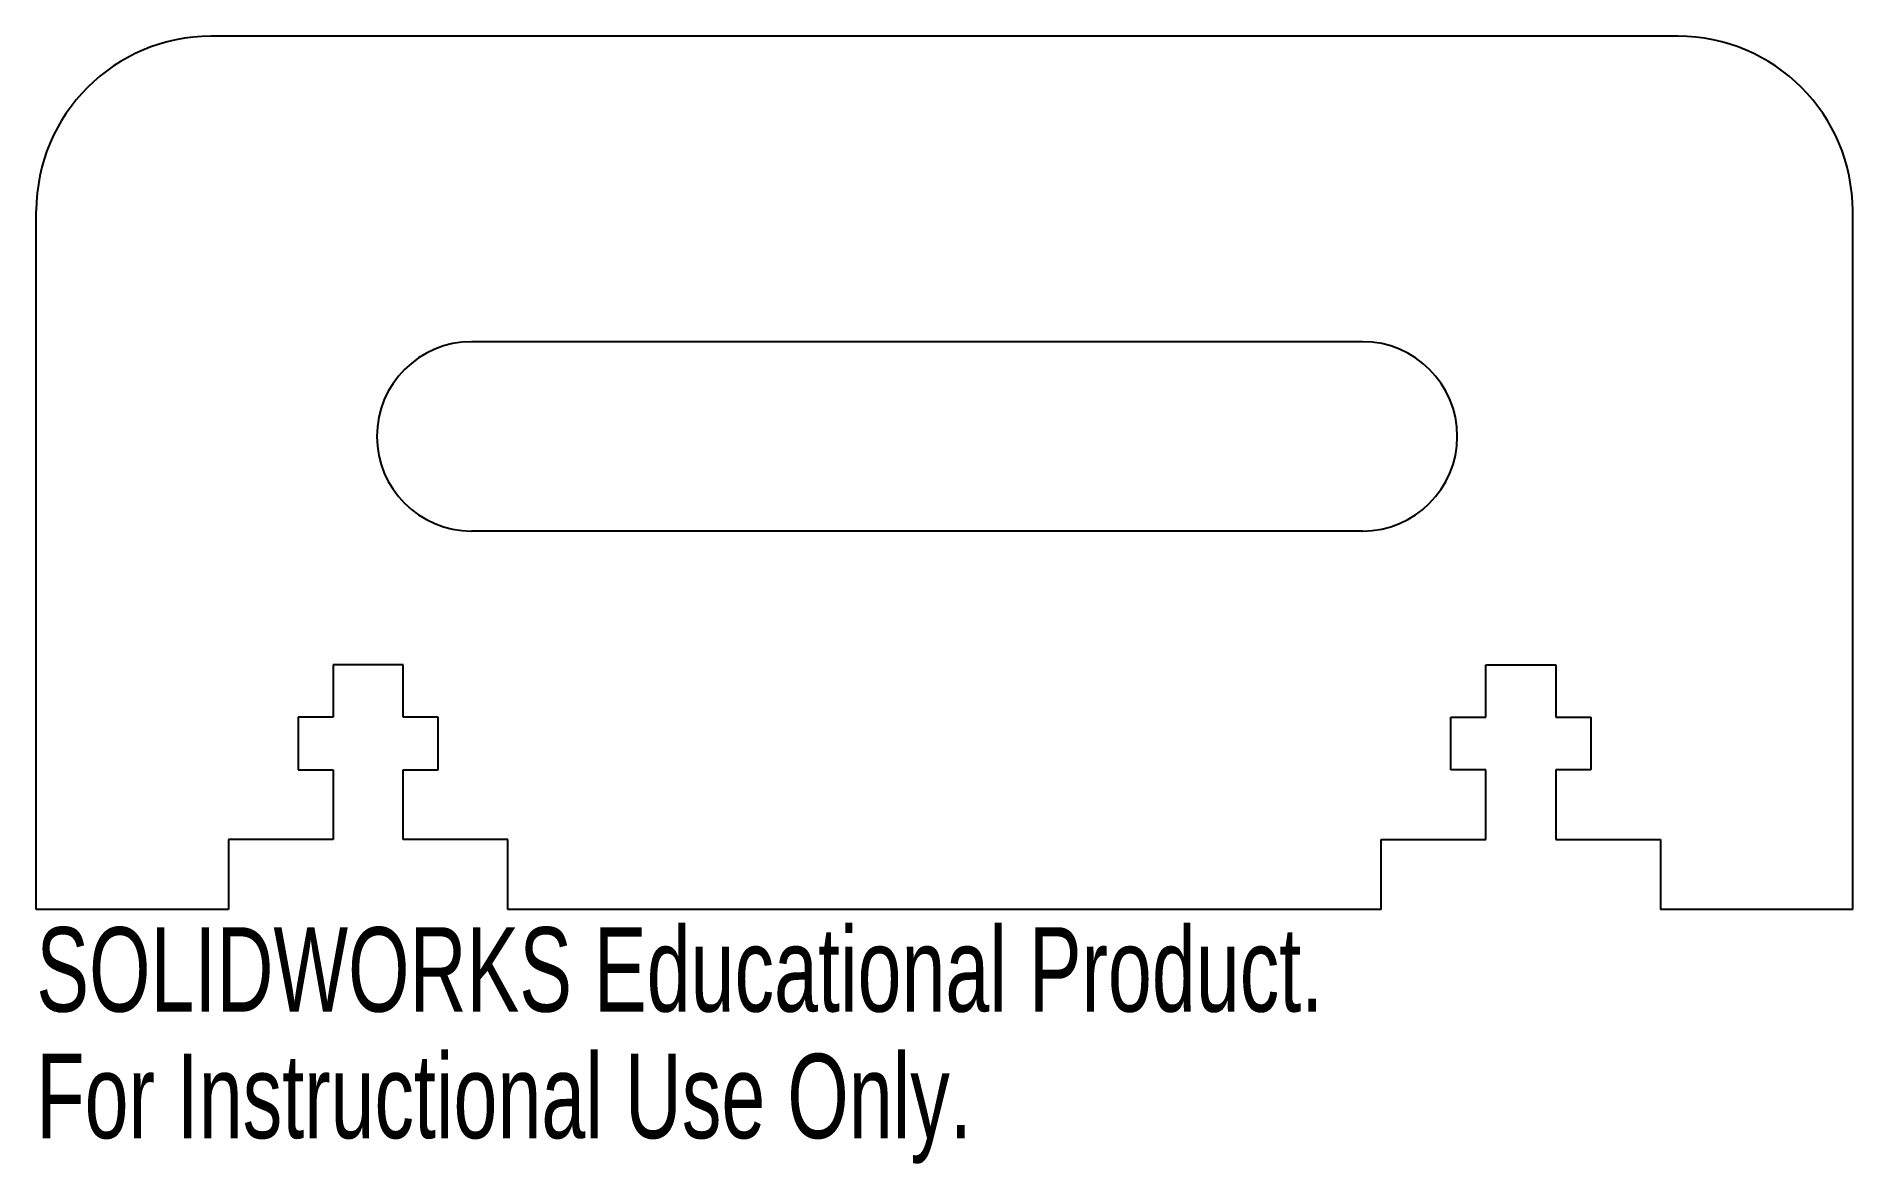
# Model space of a CAD drawing. Header units: millimetres. Extents: x -104 to 0, y -15 to 50.
import ezdxf

# ---------------------------------------------------------------- set-up
doc = ezdxf.new("R2010")
doc.units = ezdxf.units.MM
doc.styles.add('SLDTEXTSTYLE0', font='TXT', dxfattribs={"width": 0.7})

msp = doc.modelspace()

# ---------------------------------------------------------------- linework, layer by layer
at = {"color": 7, "linetype": 'Continuous', "lineweight": 25}
for p, q in [((-10, 50), (-94, 50)), ((-104, 0), (-104, 40)), ((0, 0), (0, 40)), ((-28.06, 32.5), (-79.08, 32.5)), ((-28.06, 21.67), (-79.08, 21.67)), ((-87, 14), (-87, 11)), ((-83, 14), (-87, 14)), ((-83, 11), (-83, 14)), ((-21, 11), (-21, 14)), ((-21, 14), (-17, 14)), ((-17, 14), (-17, 11)), ((-89, 11), (-89, 8)), ((-87, 11), (-89, 11)), ((-81, 11), (-83, 11)), ((-81, 8), (-81, 11)), ((-23, 8), (-23, 11)), ((-23, 11), (-21, 11)), ((-17, 11), (-15, 11)), ((-15, 11), (-15, 8)), ((-89, 8), (-87, 8)), ((-87, 8), (-87, 4)), ((-83, 8), (-81, 8)), ((-83, 4), (-83, 8)), ((-21, 8), (-23, 8)), ((-21, 4), (-21, 8)), ((-15, 8), (-17, 8)), ((-17, 8), (-17, 4)), ((-93, 4), (-93, 0)), ((-87, 4), (-93, 4)), ((-77, 4), (-83, 4)), ((-77, 0), (-77, 4)), ((-27, 0), (-27, 4)), ((-27, 4), (-21, 4)), ((-17, 4), (-11, 4)), ((-11, 4), (-11, 0)), ((-93, 0), (-104, 0)), ((-27, 0), (-77, 0)), ((0, 0), (-11, 0))]:
    msp.add_line(p, q, dxfattribs=at)
for centre, radius, start, end in [((-94, 40), 10, 90, 180), ((-10, 40), 10, 0, 90), ((-79.08, 27.09), 5.42, 90, 270), ((-28.06, 27.09), 5.42, 270, 90)]:
    msp.add_arc(centre, radius, start, end, dxfattribs=at)

# ---------------------------------------------------------------- texts
at = {"color": 7, "linetype": 'Continuous', "char_height": 4.8336, "attachment_point": 1, "style": 'SLDTEXTSTYLE0'}
for s, insert in [('SOLIDWORKS Educational Product.', (-104, -1.02)), ('For Instructional Use Only.', (-104, -8.27))]:
    msp.add_mtext(s, dxfattribs=dict(at, insert=insert))

doc.saveas('drawing.dxf')
